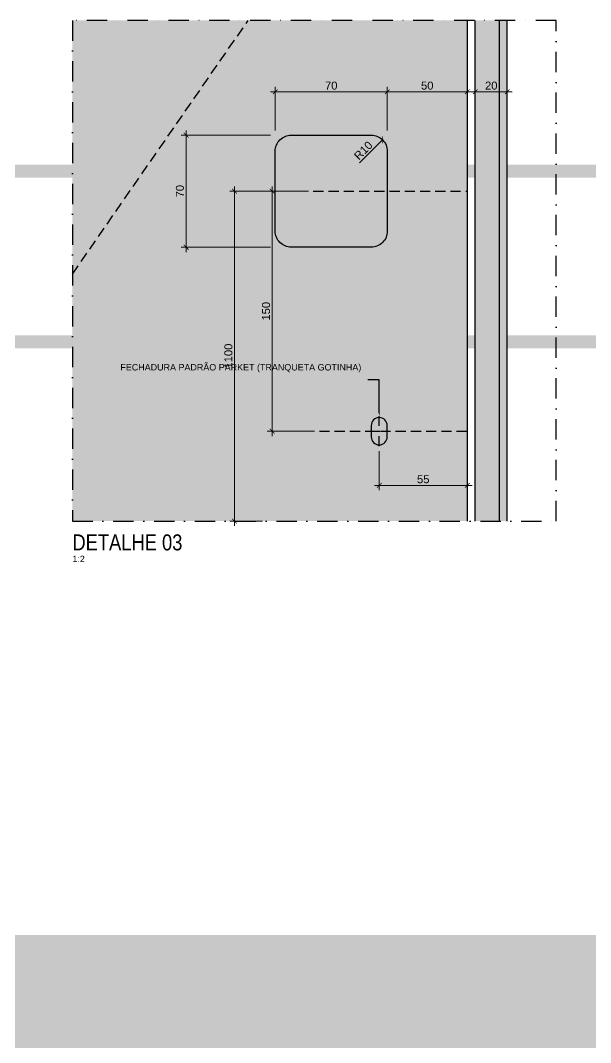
# Model space of a CAD drawing. Header units: millimetres. Extents: x -63251 to 507826, y 5339 to 217512.
# Drawn here: x 81636 to 81992, y 89180 to 89819 of the extents above; entities that cross this region are included whole.
import ezdxf
from ezdxf import colors
from ezdxf.entities.mleader import LeaderData, LeaderLine
from ezdxf.math import Vec2, Vec3

# ---------------------------------------------------------------- set-up
doc = ezdxf.new("R2010")
doc.units = ezdxf.units.MM
doc.header["$PDMODE"] = 3
doc.linetypes.add('TRAÇO 1-1', pattern=[9.525, 6.35, -3.175])
doc.linetypes.add('TRAÇO E PONTO 1-1', pattern=[25.4, 12.7, -6.35, 0, -6.35])
doc.layers.add('ARQ-COTA', color=12, linetype='Continuous', lineweight=9)
for name, color, linetype in [('COTAS', 9, 'Continuous'), ('FERRAGEM', 3, 'Continuous'), ('HACHURA', 21, 'Continuous'), ('LAYOUT', 4, 'Continuous'), ('MARCENARIA', 4, 'Continuous'), ('MARCENARIA . M', 4, 'Continuous'), ('PAREDE', 94, 'Continuous'), ('PROJEÇÃO', 8, 'Continuous'), ('TEXTO', 105, 'Continuous'), ('TEXTO TRAÇO PONTO', 105, 'TRAÇO E PONTO 1-1')]:
    doc.layers.add(name, color=color, linetype=linetype)
doc.styles.add('1-1', font='arial.ttf', dxfattribs={"height": 0.2})
doc.styles.add('PADRÃO', font='arial.ttf')
doc.styles.add('TITULO', font='swissck.ttf')
doc.dimstyles.new('1-2', dxfattribs={"dimscale": 2, "dimtxt": 2.5, "dimasz": 1.5, "dimexe": 1.5, "dimexo": 1.5, "dimtad": 1, "dimtxsty": 'PADRÃO', "dimblk": 'ARCHTICK', "dimcen": 2.5, "dimdle": 1.5, "dimclrd": 9, "dimclre": 9, "dimclrt": 6, "dimadec": 0, "dimazin": 0, "dimtfac": 1, "dimtmove": 0, "dimatfit": 3, "dimfxl": 1.25, "dimlwd": -1, "dimlwe": -1, "dimarcsym": 0})

# ---------------------------------------------------------------- blocks, each defined once
blk = doc.blocks.new('_ArchTick')
at = {"color": 0, "linetype": 'ByBlock', "const_width": 0.15}
blk.add_lwpolyline([(-0.5, -0.5), (0.5, 0.5)], dxfattribs=at)
blk = doc.blocks.new('*D1048')
at = {"layer": 'ARQ-COTA', "color": 9, "transparency": 16777216}
for p, q in [((81795.03, 89750.28), (81795.03, 89777.41)), ((81865.03, 89750.28), (81865.03, 89777.41)), ((81792.03, 89774.41), (81868.03, 89774.41))]:
    blk.add_line(p, q, dxfattribs=at)
at = {"layer": 'Defpoints', "color": 0, "transparency": 16777216}
for p in [(81865.03, 89774.41), (81795.03, 89747.28), (81865.03, 89747.28)]:
    blk.add_point(p, dxfattribs=at)
at = {"layer": 'ARQ-COTA', "color": 9, "transparency": 16777216, "xscale": 3, "yscale": 3, "zscale": 3, "rotation": 180}
blk.add_blockref('_ArchTick', (81795.03, 89774.41), dxfattribs=at)
at = {"layer": 'ARQ-COTA', "color": 9, "transparency": 16777216, "xscale": 3, "yscale": 3, "zscale": 3}
blk.add_blockref('_ArchTick', (81865.03, 89774.41), dxfattribs=at)
at = {"layer": 'ARQ-COTA', "color": 6, "transparency": 16777216, "insert": (81830.03, 89778.21), "char_height": 5, "attachment_point": 5, "style": 'PADRÃO'}
blk.add_mtext('70', dxfattribs=at)
blk = doc.blocks.new('*D1049')
at = {"layer": 'ARQ-COTA', "color": 9, "transparency": 16777216}
for p, q in [((81792.03, 89747.28), (81736.3, 89747.28)), ((81739.3, 89750.28), (81739.3, 89674.28)), ((81792.03, 89677.28), (81736.3, 89677.28))]:
    blk.add_line(p, q, dxfattribs=at)
at = {"layer": 'Defpoints', "color": 0, "transparency": 16777216}
for p in [(81795.03, 89747.28), (81739.3, 89677.28), (81795.03, 89677.28)]:
    blk.add_point(p, dxfattribs=at)
at = {"layer": 'ARQ-COTA', "color": 9, "transparency": 16777216, "xscale": 3, "yscale": 3, "zscale": 3}
for p, rotation in [((81739.3, 89747.28), 90), ((81739.3, 89677.28), 270)]:
    blk.add_blockref('_ArchTick', p, dxfattribs=dict(at, rotation=rotation))
at = {"layer": 'ARQ-COTA', "color": 6, "transparency": 16777216, "insert": (81735.49, 89712.28), "char_height": 5, "attachment_point": 5, "rotation": 90, "style": 'PADRÃO'}
blk.add_mtext('70', dxfattribs=at)
blk = doc.blocks.new('*D1050')
at = {"layer": 'ARQ-COTA', "color": 9, "transparency": 16777216}
for p, q in [((81865.03, 89750.28), (81865.03, 89777.41)), ((81915.03, 89748.31), (81915.03, 89777.41)), ((81862.03, 89774.41), (81918.03, 89774.41))]:
    blk.add_line(p, q, dxfattribs=at)
at = {"layer": 'Defpoints', "color": 0, "transparency": 16777216}
for p in [(81915.03, 89774.41), (81865.03, 89747.28), (81915.03, 89745.31)]:
    blk.add_point(p, dxfattribs=at)
at = {"layer": 'ARQ-COTA', "color": 9, "transparency": 16777216, "xscale": 3, "yscale": 3, "zscale": 3, "rotation": 180}
blk.add_blockref('_ArchTick', (81865.03, 89774.41), dxfattribs=at)
at = {"layer": 'ARQ-COTA', "color": 9, "transparency": 16777216, "xscale": 3, "yscale": 3, "zscale": 3}
blk.add_blockref('_ArchTick', (81915.03, 89774.41), dxfattribs=at)
at = {"layer": 'ARQ-COTA', "color": 6, "transparency": 16777216, "insert": (81890.03, 89778.21), "char_height": 5, "attachment_point": 5, "style": 'PADRÃO'}
blk.add_mtext('50', dxfattribs=at)
blk = doc.blocks.new('*D1051')
at = {"layer": 'ARQ-COTA', "color": 9, "transparency": 16777216}
blk.add_line((81847.65, 89729.91), (81862.1, 89744.35), dxfattribs=at)
at = {"layer": 'Defpoints', "color": 0, "transparency": 16777216}
for p in [(81862.1, 89744.35), (81855.03, 89737.28)]:
    blk.add_point(p, dxfattribs=at)
at = {"layer": 'ARQ-COTA', "color": 9, "transparency": 16777216, "xscale": 3, "yscale": 3, "zscale": 3, "rotation": 44.99999999905673}
blk.add_blockref('_ArchTick', (81862.1, 89744.35), dxfattribs=at)
at = {"layer": 'ARQ-COTA', "color": 6, "transparency": 16777216, "insert": (81850.06, 89737.7), "char_height": 5, "attachment_point": 5, "rotation": 45, "style": 'PADRÃO'}
blk.add_mtext('R10', dxfattribs=at)
blk = doc.blocks.new('*D1052')
at = {"layer": 'ARQ-COTA', "color": 9, "transparency": 16777216}
for p, q in [((81920.03, 89748.31), (81920.03, 89777.41)), ((81940.03, 89753.99), (81940.03, 89777.41)), ((81917.03, 89774.41), (81943.03, 89774.41))]:
    blk.add_line(p, q, dxfattribs=at)
at = {"layer": 'Defpoints', "color": 0, "transparency": 16777216}
for p in [(81940.03, 89774.41), (81940.03, 89750.99), (81920.03, 89745.31)]:
    blk.add_point(p, dxfattribs=at)
at = {"layer": 'ARQ-COTA', "color": 9, "transparency": 16777216, "xscale": 3, "yscale": 3, "zscale": 3, "rotation": 180}
blk.add_blockref('_ArchTick', (81920.03, 89774.41), dxfattribs=at)
at = {"layer": 'ARQ-COTA', "color": 9, "transparency": 16777216, "xscale": 3, "yscale": 3, "zscale": 3}
blk.add_blockref('_ArchTick', (81940.03, 89774.41), dxfattribs=at)
at = {"layer": 'ARQ-COTA', "color": 6, "transparency": 16777216, "insert": (81930.03, 89778.21), "char_height": 5, "attachment_point": 5, "style": 'PADRÃO'}
blk.add_mtext('20', dxfattribs=at)
blk = doc.blocks.new('*D1053')
at = {"layer": 'ARQ-COTA', "color": 9, "transparency": 16777216}
for p, q in [((81860.03, 89549.87), (81860.03, 89525.49)), ((81857.03, 89528.49), (81918.03, 89528.49)), ((81915.03, 89530.87), (81915.03, 89525.49))]:
    blk.add_line(p, q, dxfattribs=at)
at = {"layer": 'Defpoints', "color": 0, "transparency": 16777216}
for p in [(81860.03, 89552.87), (81915.03, 89533.87), (81915.03, 89528.49)]:
    blk.add_point(p, dxfattribs=at)
at = {"layer": 'ARQ-COTA', "color": 9, "transparency": 16777216, "xscale": 3, "yscale": 3, "zscale": 3, "rotation": 180}
blk.add_blockref('_ArchTick', (81860.03, 89528.49), dxfattribs=at)
at = {"layer": 'ARQ-COTA', "color": 9, "transparency": 16777216, "xscale": 3, "yscale": 3, "zscale": 3}
blk.add_blockref('_ArchTick', (81915.03, 89528.49), dxfattribs=at)
at = {"layer": 'ARQ-COTA', "color": 6, "transparency": 16777216, "insert": (81887.53, 89532.28), "char_height": 5, "attachment_point": 5, "style": 'PADRÃO'}
blk.add_mtext('55', dxfattribs=at)
blk = doc.blocks.new('*D1054')
at = {"layer": 'ARQ-COTA', "color": 9, "transparency": 16777216}
for p, q in [((81793.1, 89559.28), (81793.1, 89715.28)), ((81815.83, 89712.28), (81790.1, 89712.28)), ((81819.64, 89562.28), (81790.1, 89562.28))]:
    blk.add_line(p, q, dxfattribs=at)
at = {"layer": 'Defpoints', "color": 0, "transparency": 16777216}
for p in [(81793.1, 89712.28), (81818.83, 89712.28), (81822.64, 89562.28)]:
    blk.add_point(p, dxfattribs=at)
at = {"layer": 'ARQ-COTA', "color": 9, "transparency": 16777216, "xscale": 3, "yscale": 3, "zscale": 3}
for p, rotation in [((81793.1, 89712.28), 90), ((81793.1, 89562.28), 270)]:
    blk.add_blockref('_ArchTick', p, dxfattribs=dict(at, rotation=rotation))
at = {"layer": 'ARQ-COTA', "color": 6, "transparency": 16777216, "insert": (81789.3, 89637.28), "char_height": 5, "attachment_point": 5, "rotation": 90, "style": 'PADRÃO'}
blk.add_mtext('150', dxfattribs=at)
blk = doc.blocks.new('*D1055')
at = {"layer": 'ARQ-COTA', "color": 9, "transparency": 16777216}
for p, q in [((81769.57, 89715.28), (81769.57, 89503.21)), ((81815.83, 89712.28), (81766.57, 89712.28)), ((81787.1, 89506.21), (81766.57, 89506.21))]:
    blk.add_line(p, q, dxfattribs=at)
at = {"layer": 'Defpoints', "color": 0, "transparency": 16777216}
for p in [(81818.83, 89712.28), (81769.57, 89506.21), (81790.1, 89506.21)]:
    blk.add_point(p, dxfattribs=at)
at = {"layer": 'ARQ-COTA', "color": 9, "transparency": 16777216, "xscale": 3, "yscale": 3, "zscale": 3}
for p, rotation in [((81769.57, 89712.28), 90), ((81769.57, 89506.21), 270)]:
    blk.add_blockref('_ArchTick', p, dxfattribs=dict(at, rotation=rotation))
at = {"layer": 'ARQ-COTA', "color": 6, "transparency": 16777216, "insert": (81765.77, 89609.25), "char_height": 5, "attachment_point": 5, "rotation": 90, "style": 'PADRÃO'}
blk.add_mtext('1100', dxfattribs=at)

msp = doc.modelspace()

# ---------------------------------------------------------------- texts
at = {"layer": 'TEXTO', "color": 1, "insert": (81668.289, 89487.71), "char_height": 10, "width": 220.061, "attachment_point": 7, "style": 'TITULO'}
msp.add_mtext('DETALHE 03', dxfattribs=at)
at = {"layer": 'TEXTO', "insert": (81668.289, 89484.51), "char_height": 4, "width": 48, "attachment_point": 1, "style": 'PADRÃO'}
msp.add_mtext('1:2', dxfattribs=at)

# ---------------------------------------------------------------- dimensions: what is measured, and where the dimension line sits
at = {"layer": 'ARQ-COTA'}
for base, p1, p2, picture, middle in [((81865.026, 89774.41), (81795.026, 89747.283), (81865.026, 89747.283), '*D1048', (81830.026, 89778.212)), ((81915.026, 89774.41), (81865.026, 89747.283), (81915.026, 89745.309), '*D1050', (81890.026, 89778.212)), ((81940.026, 89774.41), (81920.025, 89745.309), (81940.026, 89750.988), '*D1052', (81930.026, 89778.212)), ((81915.026, 89528.486), (81860.026, 89552.874), (81915.026, 89533.874), '*D1053', (81887.526, 89532.279))]:
    dim = msp.add_linear_dim(base=base, p1=p1, p2=p2, dimstyle='1-2', dxfattribs=at)
    dim.commit()
    dim.dimension.update_dxf_attribs({"geometry": picture, "text_midpoint": middle})

# ---------------------------------------------------------------- leaders
at = {"layer": 'COTAS', "ltscale": 0.4}
ml = msp.add_multileader_mtext('Standard', dxfattribs=at)
ml.set_content('BIT 5x5mm', color=105, style='1-1')
ml.set_leader_properties(color=256, linetype='ByLayer', lineweight=-1)
ml.build(insert=Vec2(0, 0))
ml.multileader.update_dxf_attribs({"text_left_attachment_type": 2, "text_right_attachment_type": 2, "dogleg_length": 0.36, "arrow_head_size": 2, "scale": 20})
ctx = ml.context
ctx.base_point, ctx.scale, ctx.arrow_head_size, ctx.landing_gap_size, ctx.plane_origin = Vec3(81465.941, 89769.793), 20, 2, 4, Vec3(81570.712, 89771.582)
ctx.left_attachment, ctx.right_attachment = 2, 2
notes = []
notes.append((ctx, [(0, (1, 1, 0), (81511.795, 89769.793), (-1, 0), 10.059, [(0, [(81511.78, 89751.75)], 0, [])])]))
ctx.mtext.insert, ctx.mtext.width, ctx.mtext.flow_direction = Vec3(81469.941, 89771.827), 80.51012, 5
ml = msp.add_multileader_mtext('Standard', dxfattribs=at)
ml.set_content('BIT 5x5mm', color=105, style='1-1')
ml.set_leader_properties(color=256, linetype='ByLayer', lineweight=-1)
ml.build(insert=Vec2(0, 0))
ml.multileader.update_dxf_attribs({"text_left_attachment_type": 2, "text_right_attachment_type": 2, "dogleg_length": 0.36, "arrow_head_size": 2, "scale": 20})
ctx = ml.context
ctx.base_point, ctx.scale, ctx.arrow_head_size, ctx.landing_gap_size, ctx.plane_origin = Vec3(81044.528, 89762.732), 20, 2, 4, Vec3(80975.553, 89729.521)
ctx.left_attachment, ctx.right_attachment = 2, 2
notes.append((ctx, [(0, (1, 1, 0), (81034.47, 89762.732), (1, 0), 10.059, [(0, [(81034.477, 89751.751)], 0, [])])]))
ctx.mtext.insert, ctx.mtext.width, ctx.mtext.flow_direction = Vec3(81048.528, 89764.766), 80.51012, 5
ml = msp.add_multileader_mtext('Standard', dxfattribs=at)
ml.set_content('PUXADOR CAVA', color=105, style='1-1')
ml.set_leader_properties(color=256, linetype='ByLayer', lineweight=-1)
ml.build(insert=Vec2(0, 0))
ml.multileader.update_dxf_attribs({"text_left_attachment_type": 2, "text_right_attachment_type": 2, "dogleg_length": 0.36, "arrow_head_size": 2, "scale": 20})
ctx = ml.context
ctx.base_point, ctx.scale, ctx.arrow_head_size, ctx.landing_gap_size, ctx.plane_origin = Vec3(81082.553, 89651.67), 20, 2, 4, Vec3(81200.651, 89597.132)
ctx.left_attachment, ctx.right_attachment = 2, 2
notes.append((ctx, [(0, (1, 1, 0), (81141.734, 89651.67), (-1, 0), 7.2, [(0, [(81141.719, 89596.737)], 0, [])])]))
ctx.mtext.insert, ctx.mtext.width, ctx.mtext.flow_direction = Vec3(81086.553, 89653.74), 80.51012, 5
ml = msp.add_multileader_mtext('Standard', dxfattribs=at)
ml.set_content('PIVÔ LATERAL CIR-16 ECLISSE', color=105, style='1-1')
ml.set_leader_properties(color=256, linetype='ByLayer', lineweight=-1)
ml.build(insert=Vec2(0, 0))
ml.multileader.update_dxf_attribs({"text_left_attachment_type": 2, "text_right_attachment_type": 2, "dogleg_length": 0.36, "arrow_head_size": 2, "scale": 20})
ctx = ml.context
ctx.base_point, ctx.scale, ctx.arrow_head_size, ctx.landing_gap_size, ctx.plane_origin = Vec3(81344.938, 89645.065), 20, 2, 4, Vec3(81477.371, 89584.731)
ctx.left_attachment, ctx.right_attachment = 2, 2
notes.append((ctx, [(0, (1, 1, 0), (81418.454, 89645.065), (-1, 0), 7.2, [(0, [(81418.439, 89584.336)], 0, [])])]))
ctx.mtext.insert, ctx.mtext.width, ctx.mtext.flow_direction = Vec3(81348.938, 89650.972), 80.51012, 5
ml = msp.add_multileader_mtext('Standard', dxfattribs=at)
ml.set_content('ACABAMENTO EM {\\fArial|b1|i0|c0|p34;LÂMINAS NATURAIS DE CARVALHO EUROPEU}', color=105, style='1-1')
ml.set_leader_properties(color=256, linetype='ByLayer', lineweight=-1)
ml.build(insert=Vec2(0, 0))
ml.multileader.update_dxf_attribs({"text_left_attachment_type": 2, "text_right_attachment_type": 2, "dogleg_length": 0.36, "arrow_head_size": 2, "scale": 20})
ctx = ml.context
ctx.base_point, ctx.scale, ctx.arrow_head_size, ctx.landing_gap_size, ctx.plane_origin = Vec3(80964.364, 89516.617), 20, 2, 4, Vec3(81020.363, 89546.356)
ctx.left_attachment, ctx.right_attachment = 2, 2
notes.append((ctx, [(1, (1, 1, 0), (81079.294, 89516.617), (-1, 0), 7.2, [(0, [(81079.294, 89546.751)], 0, [])])]))
ctx.mtext.insert, ctx.mtext.width, ctx.mtext.flow_direction = Vec3(80968.364, 89522.537), 104.28206, 5
ml = msp.add_multileader_mtext('Standard', dxfattribs=at)
ml.set_content('Bit 5 x 5 mm ', color=105, style='1-1')
ml.set_leader_properties(color=256, linetype='ByLayer', lineweight=-1)
ml.build(insert=Vec2(0, 0))
ml.multileader.update_dxf_attribs({"text_left_attachment_type": 2, "text_right_attachment_type": 2, "dogleg_length": 0.36, "arrow_head_size": 2, "scale": 20})
ctx = ml.context
ctx.base_point, ctx.scale, ctx.arrow_head_size, ctx.landing_gap_size, ctx.plane_origin = Vec3(81518.805, 89519.729), 20, 2, 4, Vec3(81452.689, 89548.479)
ctx.left_attachment, ctx.right_attachment = 2, 2
notes.append((ctx, [(0, (1, 1, 0), (81511.605, 89519.729), (1, 0), 7.2, [(0, [(81511.62, 89548.874)], 0, [])])]))
ctx.mtext.insert, ctx.mtext.width, ctx.mtext.flow_direction = Vec3(81522.805, 89521.763), 80.51012, 5
at = {"layer": 'COTAS'}
ml = msp.add_multileader_mtext('Standard', dxfattribs=at)
ml.set_content('{\\fArial|b1|i0|c0|p34;\\C10;ATENÇÃO PARKET!\\P}PAINEL E PORTA RIPADOS EM {\\fArial|b1|i0|c0|p34;CABREUVA BRANCA PREMIUM 18*5+5*900 À 2200mm}', color=105, style='1-1')
ml.set_leader_properties(color=256, linetype='ByLayer', lineweight=-1)
ml.build(insert=Vec2(0, 0))
ml.multileader.update_dxf_attribs({"text_left_attachment_type": 2, "text_right_attachment_type": 2, "dogleg_length": 0.36, "arrow_head_size": 15, "scale": 200})
ctx = ml.context
ctx.base_point, ctx.scale, ctx.char_height, ctx.arrow_head_size, ctx.landing_gap_size, ctx.plane_origin = Vec3(162274.294, 89106.68, 0), 200, 40, 15, 10, Vec3(162983.904, 88723.85, 0)
ctx.left_attachment, ctx.right_attachment, ctx.text_align_type = 2, 2, 2
notes.append((ctx, [(0, (1, 1, 0), (163285.703, 89106.68, 0), (-1, 0), 144.288, [(2, [(163285.703, 87673.442, 0), (164052.131, 87673.442, 0)], 0, [])])]))
ctx.mtext.insert, ctx.mtext.rotation, ctx.mtext.width, ctx.mtext.alignment, ctx.mtext.flow_direction = Vec3(163131.415, 89237.539, 0), 6.2831853, 858.66662, 3, 5
ctx.mtext.has_bg_fill, ctx.mtext.bg_color, ctx.mtext.bg_scale_factor, ctx.mtext.bg_transparency, ctx.mtext.use_window_bg_color = 1, -1023410095, 1.25, 0, 0
for ctx, leaders in notes:
    for number, flags, end, landing, length, lines in leaders:
        leader = LeaderData()
        leader.index, (leader.has_last_leader_line, leader.has_dogleg_vector, leader.attachment_direction) = number, flags
        leader.last_leader_point, leader.dogleg_vector, leader.dogleg_length = Vec3(end), Vec3(landing), length
        for number, points, colour, breaks in lines:
            line = LeaderLine()
            line.index, line.vertices, line.color, line.breaks = number, Vec3.list(points), colors.encode_raw_color(colour), breaks
            leader.lines.append(line)
        ctx.leaders.append(leader)

# ---------------------------------------------------------------- next in the draw order: leaders
at = {"layer": 'COTAS', "ltscale": 0.4}
ml = msp.add_multileader_mtext('Standard', dxfattribs=at)
ml.set_content('{\\fArial|b1|i0|c0|p34;REFORÇO NO VÃO DA PORTA PARA INSTALAÇÃO DE CORTA LUZ}', color=105, style='1-1')
ml.set_leader_properties(color=256, linetype='ByLayer', lineweight=-1)
ml.build(insert=Vec2(0, 0))
ml.multileader.update_dxf_attribs({"text_left_attachment_type": 2, "text_right_attachment_type": 2, "dogleg_length": 0.36, "arrow_head_size": 2, "scale": 20})
ctx = ml.context
ctx.base_point, ctx.scale, ctx.arrow_head_size, ctx.landing_gap_size, ctx.plane_origin = Vec3(82110.009, 89719.999), 20, 2, 4, Vec3(82206.946, 89717.765)
ctx.left_attachment, ctx.right_attachment, ctx.text_align_type = 2, 2, 1
notes = []
notes.append((ctx, [(1, (1, 1, 0), (82102.809, 89719.999), (1, 0), 7.2, [(1, [(82102.809, 89644.201)], 0, [])])]))
ctx.mtext.insert, ctx.mtext.width, ctx.mtext.alignment, ctx.mtext.flow_direction = Vec3(82163.622, 89726.821), 101.4372, 2, 5
ctx.mtext.has_bg_fill, ctx.mtext.bg_color, ctx.mtext.bg_scale_factor, ctx.mtext.bg_transparency, ctx.mtext.use_window_bg_color = 1, -1023563609, 1.5, 0, 0
ml = msp.add_multileader_mtext('Standard', dxfattribs=at)
ml.set_content('{\\fArial|b1|i0|c0|p34;GAXETA COM COR CARVALHO EUROPEU}', color=105, style='1-1')
ml.set_leader_properties(color=256, linetype='ByLayer', lineweight=-1)
ml.build(insert=Vec2(0, 0))
ml.multileader.update_dxf_attribs({"text_left_attachment_type": 2, "text_right_attachment_type": 2, "dogleg_length": 0.36, "arrow_head_size": 2, "scale": 20})
ctx = ml.context
ctx.base_point, ctx.scale, ctx.arrow_head_size, ctx.landing_gap_size, ctx.plane_origin = Vec3(81507.577, 89611.375), 20, 2, 4, Vec3(81434.26, 89614.316)
ctx.left_attachment, ctx.right_attachment, ctx.text_align_type = 2, 2, 1
notes.append((ctx, [(0, (1, 1, 0), (81500.377, 89611.375), (1, 0), 7.2, [(0, [(81489.28, 89560.751)], 0, [])])]))
ctx.mtext.insert, ctx.mtext.width, ctx.mtext.alignment, ctx.mtext.flow_direction = Vec3(81534.15, 89620.178), 49.71295, 2, 5
ctx.mtext.has_bg_fill, ctx.mtext.bg_color, ctx.mtext.bg_scale_factor, ctx.mtext.bg_transparency, ctx.mtext.use_window_bg_color = 1, -1023563609, 1.5, 0, 0
at = {"layer": 'COTAS'}
ml = msp.add_multileader_mtext('Standard', dxfattribs=at)
ml.set_content('{\\fArial|b1|i0|c0|p34;\\C10;ATENÇÃO PARKET!\\P}PORTA EM {\\fArial|b1|i0|c0|p34;LÂMINAS NATURAIS DE CARVALHO EUROPEU}', color=105, style='1-1')
ml.set_leader_properties(color=256, linetype='ByLayer', lineweight=-1)
ml.build(insert=Vec2(0, 0))
ml.multileader.update_dxf_attribs({"text_left_attachment_type": 2, "text_right_attachment_type": 2, "dogleg_length": 0.36, "arrow_head_size": 15, "scale": 200})
ctx = ml.context
ctx.base_point, ctx.scale, ctx.char_height, ctx.arrow_head_size, ctx.landing_gap_size, ctx.plane_origin = Vec3(166968.455, 89106.68), 200, 40, 15, 10, Vec3(167538.584, 88723.85)
ctx.left_attachment, ctx.right_attachment, ctx.text_align_type = 2, 2, 2
notes.append((ctx, [(0, (1, 1, 0), (167840.383, 89106.68), (-1, 0), 144.288, [(0, [(167840.383, 87673.442)], 0, [])])]))
ctx.mtext.insert, ctx.mtext.rotation, ctx.mtext.width, ctx.mtext.alignment, ctx.mtext.flow_direction = Vec3(167686.095, 89237.457), 6.2831853, 858.66662, 3, 5
ctx.mtext.has_bg_fill, ctx.mtext.bg_color, ctx.mtext.bg_scale_factor, ctx.mtext.bg_transparency, ctx.mtext.use_window_bg_color = 1, -1023410095, 1.25, 0, 0
for ctx, leaders in notes:
    for number, flags, end, landing, length, lines in leaders:
        leader = LeaderData()
        leader.index, (leader.has_last_leader_line, leader.has_dogleg_vector, leader.attachment_direction) = number, flags
        leader.last_leader_point, leader.dogleg_vector, leader.dogleg_length = Vec3(end), Vec3(landing), length
        for number, points, colour, breaks in lines:
            line = LeaderLine()
            line.index, line.vertices, line.color, line.breaks = number, Vec3.list(points), colors.encode_raw_color(colour), breaks
            leader.lines.append(line)
        ctx.leaders.append(leader)

# ---------------------------------------------------------------- next in the draw order: hatches: boundary and pattern name
at = {"layer": 'HACHURA', "true_color": 0xba9673}
h = msp.add_hatch(color=33, dxfattribs=at)
h.dxf.hatch_style = 1
h.paths.add_polyline_path([(81668.289, 89506.21), (81915.026, 89506.21), (81915.026, 89818.957), (81668.289, 89818.957)])
h = msp.add_hatch(color=33, dxfattribs=at)
h.dxf.hatch_style = 1
h.paths.add_polyline_path([(81920.025, 89506.21), (81940.026, 89506.21), (81940.026, 89818.957), (81920.025, 89818.957)])

# ---------------------------------------------------------------- next in the draw order: linework, layer by layer
at = {"layer": 'FERRAGEM'}
msp.add_lwpolyline([(81860.026, 89553.783), (81860.026, 89553.783, 0.4142136), (81865.026, 89558.783), (81865.026, 89565.783, 0.4142136), (81860.026, 89570.783), (81860.026, 89570.783, 0.4142136), (81855.026, 89565.783), (81855.026, 89558.783, 0.4142136)], format="xyb", close=True, dxfattribs=at)
at = {"layer": 'LAYOUT', "color": 10, "linetype": 'TRAÇO E PONTO 1-1', "ltscale": 0.5}
for p, q in [((81860.026, 89552.874), (81860.026, 89571.692)), ((81854.058, 89562.283), (81865.994, 89562.283))]:
    msp.add_line(p, q, dxfattribs=at)
at = {"layer": 'MARCENARIA'}
for points in [[(81920.025, 89506.21), (81920.025, 89818.957)], [(81935.026, 89818.957), (81935.026, 89506.21)]]:
    msp.add_lwpolyline(points, dxfattribs=at)
at = {"layer": 'MARCENARIA . M'}
msp.add_lwpolyline([(81915.026, 89818.957), (81915.026, 89506.21)], dxfattribs=at)
msp.add_lwpolyline([(81855.026, 89677.283), (81805.026, 89677.283, -0.4142136), (81795.026, 89687.283), (81795.026, 89737.283, -0.4142136), (81805.026, 89747.283), (81855.026, 89747.283, -0.4142136), (81865.026, 89737.283), (81865.026, 89687.283, -0.4142136)], format="xyb", close=True, dxfattribs=at)
at = {"layer": 'PAREDE'}
msp.add_line((81940.026, 89506.21), (81940.026, 89818.957), dxfattribs=at)
at = {"layer": 'PAREDE', "color": 10, "linetype": 'TRAÇO 1-1'}
for p, q in [((81818.831, 89712.283), (81915.026, 89712.283)), ((81822.636, 89562.283), (81915.026, 89562.283))]:
    msp.add_line(p, q, dxfattribs=at)
at = {"layer": 'PROJEÇÃO', "color": 21, "linetype": 'TRAÇO 1-1'}
msp.add_lwpolyline([(81668.289, 89660.447), (81778.117, 89818.957)], dxfattribs=at)
at = {"layer": 'TEXTO TRAÇO PONTO'}
msp.add_lwpolyline([(81970.516, 89506.21), (81970.516, 89818.957), (81668.289, 89818.957), (81668.289, 89506.21)], close=True, dxfattribs=at)

# ---------------------------------------------------------------- next in the draw order: dimensions: what is measured, and where the dimension line sits
at = {"layer": 'ARQ-COTA'}
dim = msp.add_linear_dim(base=(81739.297, 89677.283), p1=(81795.026, 89747.283), p2=(81795.026, 89677.283), angle=90, dimstyle='1-2', dxfattribs=at)
dim.commit()
dim.dimension.update_dxf_attribs({"geometry": '*D1049', "text_midpoint": (81735.494, 89712.283)})
dim = msp.add_radius_dim(center=(81855.026, 89737.283), mpoint=(81862.097, 89744.354), dimstyle='1-2', dxfattribs=at)
dim.commit()
dim.dimension.update_dxf_attribs({"geometry": '*D1051', "text_midpoint": (81852.752, 89735.01), "dimtype": 164})
for base, p1, p2, text, picture, middle in [((81769.57, 89506.21), (81818.831, 89712.283), (81790.097, 89506.21), '1100', '*D1055', (81765.767, 89609.247)), ((81793.103, 89712.283), (81822.636, 89562.283), (81818.831, 89712.283), '150', '*D1054', (81789.3, 89637.283))]:
    dim = msp.add_linear_dim(base=base, p1=p1, p2=p2, angle=90, text=text, dimstyle='1-2', dxfattribs=at)
    dim.commit()
    dim.dimension.update_dxf_attribs({"geometry": picture, "text_midpoint": middle})

# ---------------------------------------------------------------- next in the draw order: leaders
at = {"layer": 'COTAS', "ltscale": 0.4}
ml = msp.add_multileader_mtext('Standard', dxfattribs=at)
ml.set_content('\\pxt3;{\\C10;FECHADURA PADRÃO PARKET (TRANQUETA GOTINHA)}', color=105, style='1-1')
ml.set_leader_properties(color=256, linetype='ByLayer', lineweight=-1)
ml.build(insert=Vec2(0, 0))
ml.multileader.update_dxf_attribs({"text_left_attachment_type": 2, "text_right_attachment_type": 2, "dogleg_length": 0.36, "arrow_head_size": 2, "scale": 20})
ctx = ml.context
ctx.base_point, ctx.scale, ctx.arrow_head_size, ctx.landing_gap_size, ctx.plane_origin = Vec3(81785.017, 89594.497), 20, 2, 4, Vec3(81883.942, 89612.836)
ctx.left_attachment, ctx.right_attachment, ctx.text_align_type = 2, 2, 2
notes = []
notes.append((ctx, [(0, (1, 1, 0), (81860.026, 89594.497), (-1, 0), 7.2, [(0, [(81860.026, 89571.692)], 0, [])])]))
ctx.mtext.insert, ctx.mtext.width, ctx.mtext.alignment, ctx.mtext.flow_direction = Vec3(81848.826, 89604.261), 65.78421, 3, 5
for ctx, leaders in notes:
    for number, flags, end, landing, length, lines in leaders:
        leader = LeaderData()
        leader.index, (leader.has_last_leader_line, leader.has_dogleg_vector, leader.attachment_direction) = number, flags
        leader.last_leader_point, leader.dogleg_vector, leader.dogleg_length = Vec3(end), Vec3(landing), length
        for number, points, colour, breaks in lines:
            line = LeaderLine()
            line.index, line.vertices, line.color, line.breaks = number, Vec3.list(points), colors.encode_raw_color(colour), breaks
            leader.lines.append(line)
        ctx.leaders.append(leader)

doc.saveas('drawing.dxf')
